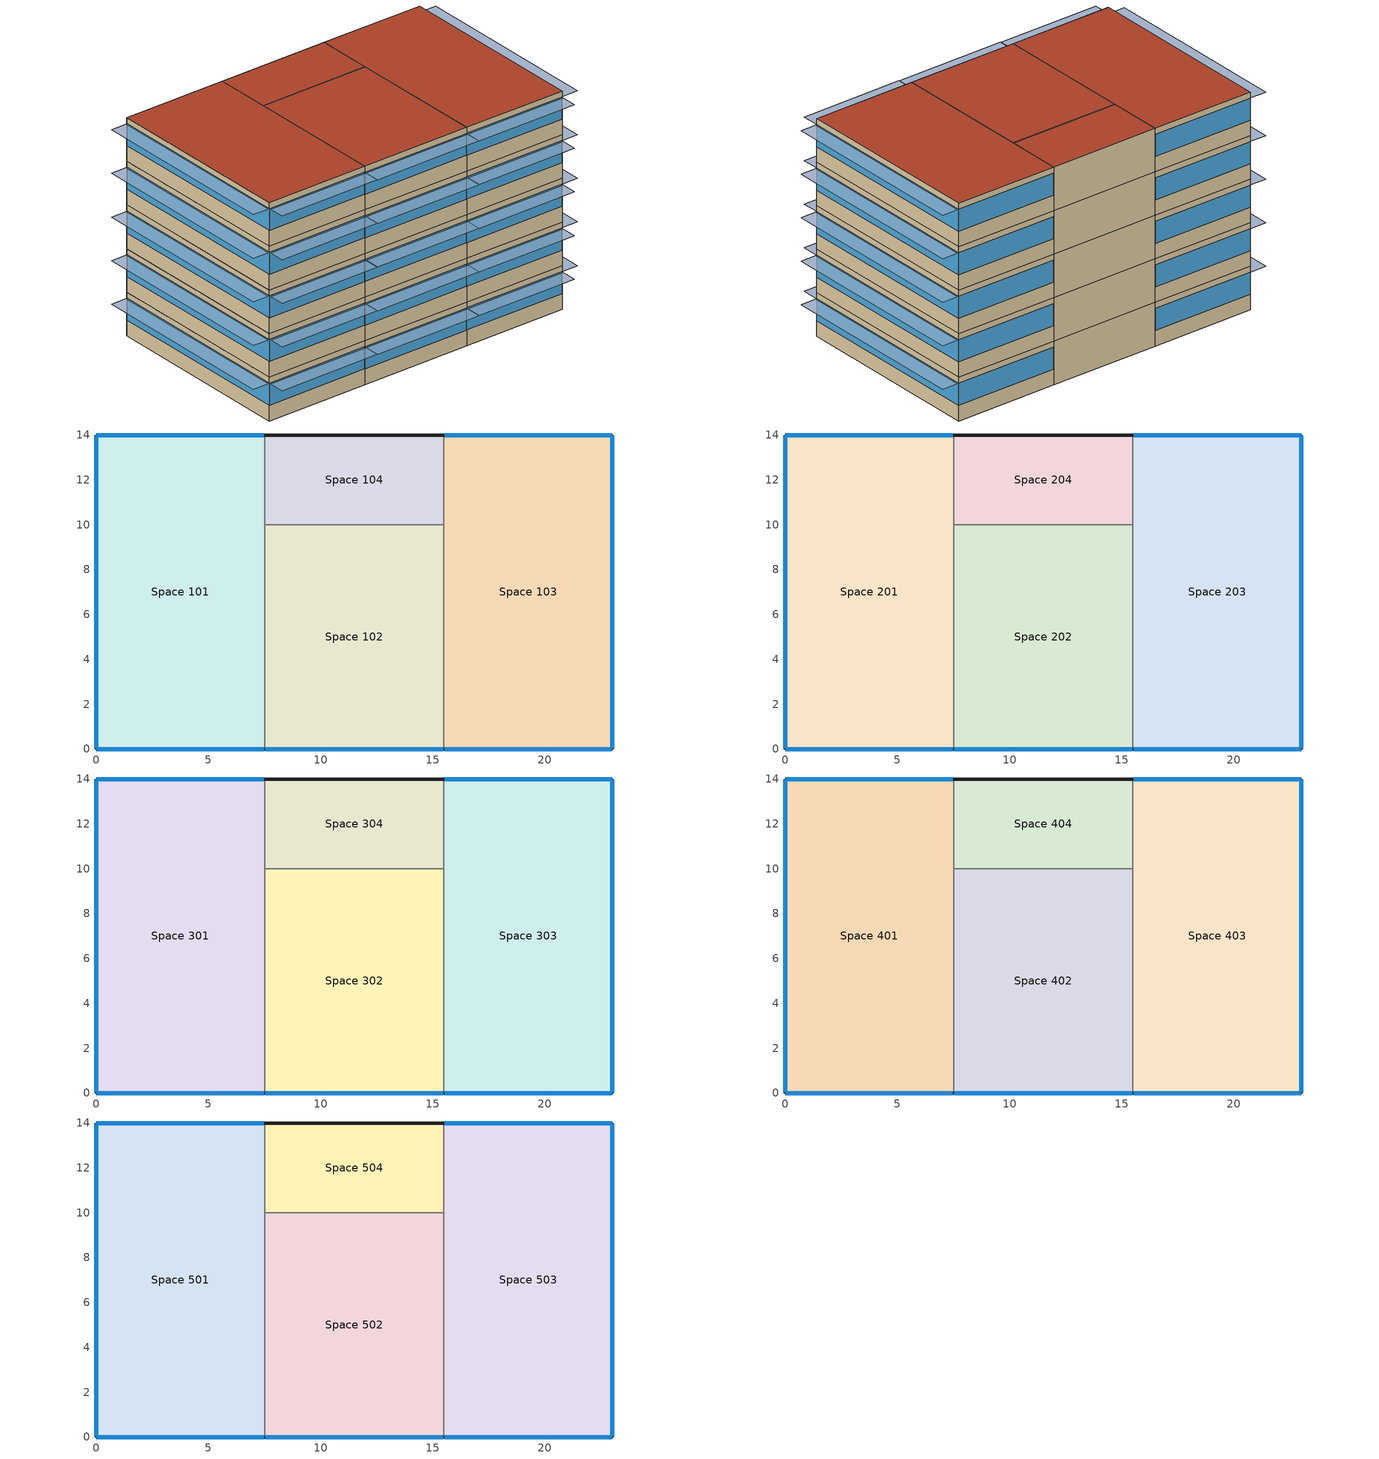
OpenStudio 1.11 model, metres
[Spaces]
Space 101
 floor ground: 7.5,14 7.5,0 0,0 0,14 z0
 wall outside: 7.5,14 0,14 0,0 7.5,0 z0:3.05
 wall to Space 104: 7.5,10 7.5,14 z0:3.05
 wall to Space 102: 7.5,0 7.5,10 z0:3.05
 window: 0,13.97 0,0.03 / 7.47,14 0.03,14 / 0.03,0 7.47,0 z1.1:2.63
Space 102
 floor ground: 15.5,10 15.5,0 7.5,0 7.5,10 z0
 wall outside: 7.5,0 15.5,0 z0:3.05
 wall to Space 104: 15.5,10 7.5,10 z0:3.05
 wall to Space 103: 15.5,0 15.5,10 z0:3.05
 window: 7.53,0 15.47,0 z1.1:2.63
Space 103
 floor ground: 23,14 23,0 15.5,0 15.5,14 z0
 wall outside: 15.5,0 23,0 23,14 15.5,14 z0:3.05
 wall to Space 104: 15.5,14 15.5,10 z0:3.05
 window: 23,0.03 23,13.97 / 15.53,0 22.97,0 / 22.97,14 15.53,14 z1.1:2.63
Space 104
 floor ground: 15.5,14 15.5,10 7.5,10 7.5,14 z0
 wall outside: 15.5,14 7.5,14 z0:3.05
Space 201
 floor to Space 101: 7.5,14 7.5,0 0,0 0,14 z3.05
 wall outside: 7.5,14 0,14 0,0 7.5,0 z3.05:6.1
 wall to Space 204: 7.5,10 7.5,14 z3.05:6.1
 wall to Space 202: 7.5,0 7.5,10 z3.05:6.1
 window: 0.03,0 7.47,0 / 7.47,14 0.03,14 / 0,13.97 0,0.03 z4.15:5.68
Space 202
 floor to Space 102: 15.5,10 15.5,0 7.5,0 7.5,10 z3.05
 wall outside: 7.5,0 15.5,0 z3.05:6.1
 wall to Space 204: 15.5,10 7.5,10 z3.05:6.1
 wall to Space 203: 15.5,0 15.5,10 z3.05:6.1
 window: 7.53,0 15.47,0 z4.15:5.68
Space 203
 floor to Space 103: 23,14 23,0 15.5,0 15.5,14 z3.05
 wall outside: 15.5,0 23,0 23,14 15.5,14 z3.05:6.1
 wall to Space 204: 15.5,14 15.5,10 z3.05:6.1
 window: 15.53,0 22.97,0 / 22.97,14 15.53,14 / 23,0.03 23,13.97 z4.15:5.68
Space 204
 floor to Space 104: 15.5,14 15.5,10 7.5,10 7.5,14 z3.05
 wall outside: 15.5,14 7.5,14 z3.05:6.1
Space 301
 floor to Space 201: 7.5,14 7.5,0 0,0 0,14 z6.1
 wall outside: 7.5,14 0,14 0,0 7.5,0 z6.1:9.14
 wall to Space 304: 7.5,10 7.5,14 z6.1:9.14
 wall to Space 302: 7.5,0 7.5,10 z6.1:9.14
 window: 7.47,14 0.03,14 / 0.03,0 7.47,0 / 0,13.97 0,0.03 z7.2:8.73
Space 302
 floor to Space 202: 15.5,10 15.5,0 7.5,0 7.5,10 z6.1
 wall outside: 7.5,0 15.5,0 z6.1:9.14
 wall to Space 304: 15.5,10 7.5,10 z6.1:9.14
 wall to Space 303: 15.5,0 15.5,10 z6.1:9.14
 window: 7.53,0 15.47,0 z7.2:8.73
Space 303
 floor to Space 203: 23,14 23,0 15.5,0 15.5,14 z6.1
 wall outside: 15.5,0 23,0 23,14 15.5,14 z6.1:9.14
 wall to Space 304: 15.5,14 15.5,10 z6.1:9.14
 window: 23,0.03 23,13.97 / 22.97,14 15.53,14 / 15.53,0 22.97,0 z7.2:8.73
Space 304
 floor to Space 204: 15.5,14 15.5,10 7.5,10 7.5,14 z6.1
 wall outside: 15.5,14 7.5,14 z6.1:9.14
Space 401
 floor to Space 301: 7.5,14 7.5,0 0,0 0,14 z9.14
 wall outside: 7.5,14 0,14 0,0 7.5,0 z9.14:12.19
 wall to Space 404: 7.5,10 7.5,14 z9.14:12.19
 wall to Space 402: 7.5,0 7.5,10 z9.14:12.19
 window: 0,13.97 0,0.03 z10.24:11.77; 0.03,0 7.47,0 / 7.47,14 0.03,14 z10.24:11.78
Space 402
 floor to Space 302: 15.5,10 15.5,0 7.5,0 7.5,10 z9.14
 wall outside: 7.5,0 15.5,0 z9.14:12.19
 wall to Space 404: 15.5,10 7.5,10 z9.14:12.19
 wall to Space 403: 15.5,0 15.5,10 z9.14:12.19
 window: 7.53,0 15.47,0 z10.24:11.78
Space 403
 floor to Space 303: 23,14 23,0 15.5,0 15.5,14 z9.14
 wall outside: 15.5,0 23,0 23,14 15.5,14 z9.14:12.19
 wall to Space 404: 15.5,14 15.5,10 z9.14:12.19
 window: 22.97,14 15.53,14 / 15.53,0 22.97,0 z10.24:11.78; 23,0.03 23,13.97 z10.24:11.77
Space 404
 floor to Space 304: 15.5,14 15.5,10 7.5,10 7.5,14 z9.14
 wall outside: 15.5,14 7.5,14 z9.14:12.19
Space 501
 floor to Space 401: 7.5,14 7.5,0 0,0 0,14 z12.19
 wall outside: 7.5,14 0,14 0,0 7.5,0 z12.19:15.24
 wall to Space 504: 7.5,10 7.5,14 z12.19:15.24
 wall to Space 502: 7.5,0 7.5,10 z12.19:15.24
 window: 0,13.97 0,0.03 z13.29:14.82; 7.47,14 0.03,14 / 0.03,0 7.47,0 z13.29:14.83
 roof outside: 7.5,0 7.5,14 0,14 0,0 z15.24
Space 502
 floor to Space 402: 15.5,10 15.5,0 7.5,0 7.5,10 z12.19
 wall outside: 7.5,0 15.5,0 z12.19:15.24
 wall to Space 504: 15.5,10 7.5,10 z12.19:15.24
 wall to Space 503: 15.5,0 15.5,10 z12.19:15.24
 window: 7.53,0 15.47,0 z13.29:14.83
 roof outside: 15.5,0 15.5,10 7.5,10 7.5,0 z15.24
Space 503
 floor to Space 403: 23,14 23,0 15.5,0 15.5,14 z12.19
 wall outside: 15.5,0 23,0 23,14 15.5,14 z12.19:15.24
 wall to Space 504: 15.5,14 15.5,10 z12.19:15.24
 window: 23,0.03 23,13.97 z13.29:14.82; 22.97,14 15.53,14 / 15.53,0 22.97,0 z13.29:14.83
 roof outside: 23,0 23,14 15.5,14 15.5,0 z15.24
Space 504
 floor to Space 404: 15.5,14 15.5,10 7.5,10 7.5,14 z12.19
 wall outside: 15.5,14 7.5,14 z12.19:15.24
 roof outside: 15.5,10 15.5,14 7.5,14 7.5,10 z15.24
shading: 15.47,-1.23 15.47,0 7.53,0 7.53,-1.23 z8.73; 7.47,-1.23 7.47,0 0.03,0 0.03,-1.23 z11.78; 22.97,-1.23 22.97,0 15.53,0 15.53,-1.23 z2.63; 15.47,-1.23 15.47,0 7.53,0 7.53,-1.23 z14.83; 24.22,0.03 24.22,13.97 23,13.97 23,0.03 z8.73; 22.97,-1.23 22.97,0 15.53,0 15.53,-1.23 z5.68; 15.47,-1.23 15.47,0 7.53,0 7.53,-1.23 z2.63; 7.47,-1.23 7.47,0 0.03,0 0.03,-1.23 z8.73; 0,0.03 0,13.97 -1.22,13.97 -1.22,0.03 z11.77; 7.47,-1.23 7.47,0 0.03,0 0.03,-1.23 z2.63; 22.97,-1.23 22.97,0 15.53,0 15.53,-1.23 z11.78; 24.22,0.03 24.22,13.97 23,13.97 23,0.03 z2.63; 7.47,-1.23 7.47,0 0.03,0 0.03,-1.23 z5.68; 22.97,-1.23 22.97,0 15.53,0 15.53,-1.23 z8.73; 24.22,0.03 24.22,13.97 23,13.97 23,0.03 z11.77; 0,0.03 0,13.97 -1.22,13.97 -1.22,0.03 z8.73; 0,0.03 0,13.97 -1.22,13.97 -1.22,0.03 z2.63; 24.22,0.03 24.22,13.97 23,13.97 23,0.03 z5.68; 7.47,-1.23 7.47,0 0.03,0 0.03,-1.23 z14.83; 22.97,-1.23 22.97,0 15.53,0 15.53,-1.23 z14.83; 15.47,-1.23 15.47,0 7.53,0 7.53,-1.23 z11.78; 0,0.03 0,13.97 -1.22,13.97 -1.22,0.03 z5.68; 24.22,0.03 24.22,13.97 23,13.97 23,0.03 z14.82; 15.47,-1.23 15.47,0 7.53,0 7.53,-1.23 z5.68; 0,0.03 0,13.97 -1.22,13.97 -1.22,0.03 z14.82
[Building]
Building 1: Space Type=189.1-2009 - Office - OpenOffice - CZ4-8; Default Construction Set=189.1-2009 - CZ5 - Office
[Site]
SINGAPORE: Latitude {deg}=1.37; Longitude {deg}=103.98; Time Zone {hr}=8; Elevation {m}=16
[ClimateZones]
Climate Zone Institution Name 1=ASHRAE; Climate Zone Document Name 1=ANSI/ASHRAE Standard 169; Climate Zone Document Year 1=2006; Climate Zone Institution Name 2=CEC; Climate Zone Document Name 2=California Climate Zone Descriptions; Climate Zone Document Year 2=1995
[SizingPeriod:DesignDay] Sky Clearness=0; Rain Indicator=0; Snow Indicator=0; Day of Month=21; Daylight Saving Time Indicator=0; Dry-Bulb Temperature Range Modifier Type=DefaultMultipliers
Name | Maximum Dry-Bulb Temperature {C} | Daily Dry-Bulb Temperature Range {deltaC} | Humidity Indicating Conditions at Maximum Dry-Bulb | Barometric Pressure {Pa} | Wind Speed {m/s} | Wind Direction {deg} | Month | Day Type | Humidity Indicating Type | Solar Model Indicator | ASHRAE Taub | ASHRAE Taud
Beijing Ann Clg .4% Condns DP=>MDB | 28.9 | 8.9 | 26.1 | 100950 | 3.4 | 180 | 7 | SummerDesignDay | Dewpoint | ASHRAETau | 0.747 | 1.448
Beijing Ann Hum_n 99.6% Condns DP=>MCDB | -4 | 0 | -30.1 | 100950 | 2.2 | 340 | 1 | WinterDesignDay | Dewpoint | ASHRAEClearSky
Beijing Ann Clg .4% Condns WB=>MDB | 30.5 | 8.9 | 27 | 100950 | 3.4 | 180 | 7 | SummerDesignDay | Wetbulb | ASHRAETau | 0.747 | 1.448
Beijing Ann Htg 99.6% Condns DB | -10.8 | 0 | -10.8 | 100950 | 2.2 | 340 | 1 | WinterDesignDay | Wetbulb | ASHRAEClearSky
Beijing Ann Clg .4% Condns Enth=>MDB | 30.1 | 8.9 | 86200 | 100950 | 3.4 | 180 | 7 | SummerDesignDay | Enthalpy | ASHRAETau | 0.747 | 1.448
Beijing Ann Clg .4% Condns DB=>MWB | 34.9 | 8.9 | 22.2 | 100950 | 3.4 | 180 | 7 | SummerDesignDay | Wetbulb | ASHRAETau | 0.747 | 1.448
Beijing Ann Htg Wind 99.6% Condns WS=>MCDB | -1.6 | 0 | -1.6 | 100950 | 12 | 340 | 1 | WinterDesignDay | Wetbulb | ASHRAEClearSky
OSLO/FORNEBU Ann Htg Wind 99.6% Condns WS=>MCDB | 5.4 | 0 | 5.4 | 101121 | 10.6 | 0 | 1 | WinterDesignDay | Wetbulb | ASHRAEClearSky
OSLO/FORNEBU Ann Htg 99.6% Condns DB | -17.2 | 0 | -17.2 | 101121 | 0.8 | 0 | 1 | WinterDesignDay | Wetbulb | ASHRAEClearSky
OSLO/FORNEBU Ann Clg .4% Condns Enth=>MDB | 23.7 | 8.8 | 54500 | 101121 | 3.2 | 170 | 7 | SummerDesignDay | Enthalpy | ASHRAETau | 0.402 | 2.166
OSLO/FORNEBU Ann Hum_n 99.6% Condns DP=>MCDB | -16 | 0 | -19.9 | 101121 | 0.8 | 0 | 1 | WinterDesignDay | Dewpoint | ASHRAEClearSky
OSLO/FORNEBU Ann Clg .4% Condns DB=>MWB | 26.8 | 8.8 | 17.8 | 101121 | 3.2 | 170 | 7 | SummerDesignDay | Wetbulb | ASHRAETau | 0.402 | 2.166
OSLO/FORNEBU Ann Clg .4% Condns WB=>MDB | 24.1 | 8.8 | 19.2 | 101121 | 3.2 | 170 | 7 | SummerDesignDay | Wetbulb | ASHRAETau | 0.402 | 2.166
OSLO/FORNEBU Ann Clg .4% Condns DP=>MDB | 20.6 | 8.8 | 17.7 | 101121 | 3.2 | 170 | 7 | SummerDesignDay | Dewpoint | ASHRAETau | 0.402 | 2.166
SINGAPORE Ann Clg .4% Condns DB=>MWB | 33.2 | 5.5 | 26.4 | 101133 | 4.1 | 30 | 6 | SummerDesignDay | Wetbulb | ASHRAETau | 0.494 | 2.03
SINGAPORE Ann Clg .4% Condns WB=>MDB | 30.7 | 5.5 | 27.7 | 101133 | 4.1 | 30 | 6 | SummerDesignDay | Wetbulb | ASHRAETau | 0.494 | 2.03
SINGAPORE Ann Clg .4% Condns Enth=>MDB | 30.9 | 5.5 | 88500 | 101133 | 4.1 | 30 | 6 | SummerDesignDay | Enthalpy | ASHRAETau | 0.494 | 2.03
SINGAPORE Ann Hum_n 99.6% Condns DP=>MCDB | 28.4 | 0 | 20.9 | 101133 | 2 | 320 | 12 | WinterDesignDay | Dewpoint | ASHRAEClearSky
SINGAPORE Ann Htg Wind 99.6% Condns WS=>MCDB | 28 | 0 | 28 | 101133 | 8.3 | 320 | 12 | WinterDesignDay | Wetbulb | ASHRAEClearSky
SINGAPORE Ann Htg 99.6% Condns DB | 23 | 0 | 23 | 101133 | 2 | 320 | 12 | WinterDesignDay | Wetbulb | ASHRAEClearSky
SINGAPORE Ann Clg .4% Condns DP=>MDB | 29.5 | 5.5 | 27 | 101133 | 4.1 | 30 | 6 | SummerDesignDay | Dewpoint | ASHRAETau | 0.494 | 2.03
[DefaultConstructionSet] Interior Partition Construction=Interior Partition
Name | Default Exterior Surface Constructions | Default Interior Surface Constructions | Default Ground Contact Surface Constructions | Default Exterior SubSurface Constructions | Default Interior SubSurface Constructions
189.1-2009 - CZ1 - Office | Default Surface Constructions 1 | Default Surface Constructions 2 | Default Surface Constructions 3 | Default Sub Surface Constructions 1 | Default Sub Surface Constructions 2
189.1-2009 - CZ5 - Office | Default Surface Constructions 13 | Default Surface Constructions 14 | Default Surface Constructions 15 | Default Sub Surface Constructions 9 | Default Sub Surface Constructions 10
[DefaultSurfaceConstructions]
Name | Floor Construction | Wall Construction | Roof Ceiling Construction
Default Surface Constructions 1 | ExtSlabCarpet 4in ClimateZone 1-8 | MyModified_Wall_03 | ASHRAE 189.1-2009 ExtRoof IEAD ClimateZone 1
Default Surface Constructions 2; Default Surface Constructions 14 | Interior Floor | Interior Wall | Interior Ceiling
Default Surface Constructions 3; Default Surface Constructions 15 | ExtSlabCarpet 4in ClimateZone 1-8 | ExtSlabCarpet 4in ClimateZone 1-8 | ExtSlabCarpet 4in ClimateZone 1-8
Default Surface Constructions 13 | ExtSlabCarpet 4in ClimateZone 1-8 | ASHRAE 189.1-2009 ExtWall Mass ClimateZone 5 | ASHRAE 189.1-2009 ExtRoof IEAD ClimateZone 2-5
[Construction]
ExtSlabCarpet 4in ClimateZone 1-8: MAT-CC05 4 HW CONCRETE, CP02 CARPET PAD
ASHRAE 189.1-2009 ExtRoof IEAD ClimateZone 1: Roof Membrane, Roof Insulation [18], Metal Decking
Interior Floor: F16 Acoustic tile, F05 Ceiling air space resistance, M11 100mm lightweight concrete
Interior Wall: G01a 19mm gypsum board, F04 Wall air space resistance, G01a 19mm gypsum board
Interior Ceiling: M11 100mm lightweight concrete, F05 Ceiling air space resistance, F16 Acoustic tile
ASHRAE 189.1-2009 ExtWindow ClimateZone 1: Theoretical Glass [167]
Exterior Door: F08 Metal surface, I01 25mm insulation board
Interior Window: Clear 3mm
Interior Door; Interior Partition: G05 25mm wood
ASHRAE 189.1-2009 ExtRoof IEAD ClimateZone 2-5: Roof Membrane, Roof Insulation [21], Metal Decking
ASHRAE 189.1-2009 ExtWindow ClimateZone 4-5: Theoretical Glass [207]
ASHRAE 189.1-2009 ExtWall Mass ClimateZone 5: 1IN Stucco, 8IN Concrete HW, Wall Insulation [40], 1/2IN Gypsum
MyModified_Wall_03: F08 Metal surface, 8IN Concrete HW, 1/2IN Gypsum
[Material] Thermal Absorptance=0.9
Name | Roughness | Thickness {m} | Conductivity {W/m-K} | Density {kg/m3} | Specific Heat {J/kg-K} | Solar Absorptance | Visible Absorptance
MAT-CC05 4 HW CONCRETE | Rough | 0.1016 | 1.311 | 2240 | 836.8 | 0.85 | 0.85
1IN Stucco | Smooth | 0.0253 | 0.6918 | 1858 | 837 | 0.92 | 0.92
8IN Concrete HW | MediumRough | 0.2033 | 1.7296 | 2243 | 837 | 0.65 | 0.65
1/2IN Gypsum | Smooth | 0.0127 | 0.16 | 784.9 | 830 | 0.4 | 0.4
Roof Membrane | VeryRough | 0.0095 | 0.16 | 1121.29 | 1460 | 0.7 | 0.7
Roof Insulation [18] | MediumRough | 0.1693 | 0.049 | 265 | 836.8 | 0.7 | 0.7
Metal Decking | MediumSmooth | 0.0015 | 45.006 | 7680 | 418.4 | 0.6 | 0.6
F16 Acoustic tile | MediumSmooth | 0.0191 | 0.06 | 368 | 590 | 0.3 | 0.3
M11 100mm lightweight concrete | MediumRough | 0.1016 | 0.53 | 1280 | 840 | 0.5 | 0.5
G01a 19mm gypsum board | MediumSmooth | 0.019 | 0.16 | 800 | 1090 | 0.4 | 0.4
F08 Metal surface | Smooth | 0.0008 | 45.28 | 7824 | 500 | 0.7 | 0.7
I01 25mm insulation board | MediumRough | 0.0254 | 0.03 | 43 | 1210 | 0.6 | 0.6
G05 25mm wood | MediumSmooth | 0.0254 | 0.15 | 608 | 1630 | 0.5 | 0.5
Roof Insulation [21] | MediumRough | 0.2105 | 0.049 | 265 | 836.8 | 0.7 | 0.7
Wall Insulation [40] | MediumRough | 0.0794 | 0.0432 | 91 | 837 | 0.5 | 0.5
[Material:NoMass]
CP02 CARPET PAD: Roughness=Smooth; Thermal Resistance {m2-K/W}=0.1; Thermal Absorptance=0.9; Solar Absorptance=0.8; Visible Absorptance=0.8
[Material:AirGap]
Name | Thermal Resistance {m2-K/W}
F05 Ceiling air space resistance | 0.18
F04 Wall air space resistance | 0.15
[DefaultSubSurfaceConstructions]
Name | Fixed Window Construction | Operable Window Construction | Door Construction | Tubular Daylight Dome Construction | Tubular Daylight Diffuser Construction
Default Sub Surface Constructions 1 | ASHRAE 189.1-2009 ExtWindow ClimateZone 1 | ASHRAE 189.1-2009 ExtWindow ClimateZone 1 | Exterior Door | Interior Window | Interior Window
Default Sub Surface Constructions 2; Default Sub Surface Constructions 10 | Interior Window | Interior Window | Interior Door
Default Sub Surface Constructions 9 | ASHRAE 189.1-2009 ExtWindow ClimateZone 4-5 | ASHRAE 189.1-2009 ExtWindow ClimateZone 4-5 | Exterior Door | Interior Window | Interior Window
[WindowMaterial:Glazing] Optical Data Type=SpectralAverage; Thickness {m}=0.003; Back Side Solar Reflectance at Normal Incidence=0; Back Side Visible Reflectance at Normal Incidence=0; Infrared Transmittance at Normal Incidence=0; Dirt Correction Factor for Solar and Visible Transmittance=1; Solar Diffusing=No
Name | Solar Transmittance at Normal Incidence | Front Side Solar Reflectance at Normal Incidence | Visible Transmittance at Normal Incidence | Front Side Visible Reflectance at Normal Incidence | Front Side Infrared Hemispherical Emissivity | Back Side Infrared Hemispherical Emissivity | Conductivity {W/m-K}
Theoretical Glass [167] | 0.2374 | 0.7126 | 0.2512 | 0.6988 | 0.985 | 0.985 | 2.1073
Clear 3mm | 0.837 | 0.075 | 0.898 | 0.081 | 0.84 | 0.84 | 0.9
Theoretical Glass [207] | 0.3311 | 0.6189 | 0.44 | 0.51 | 0.9 | 0.9 | 0.0133
[SpaceType] Standards Building Type=Office
Name | Default Schedule Set | Design Specification Outdoor Air Object | Standards Space Type
189.1-2009 - Office - BreakRoom - CZ1-3 | 189.1-2009 - Office - BreakRoom - CZ1-3 Schedule Set | 189.1-2009 - Office - BreakRoom - CZ1-3 Ventilation | BreakRoom
189.1-2009 - Office - OpenOffice - CZ1-3 | 189.1-2009 - Office - OpenOffice - CZ1-3 Schedule Set | 189.1-2009 - Office - OpenOffice - CZ1-3 Ventilation | OpenOffice
189.1-2009 - Office - OpenOffice - CZ4-8 | 189.1-2009 - Office - OpenOffice - CZ4-8 Schedule Set | 189.1-2009 - Office - OpenOffice - CZ4-8 Ventilation | OpenOffice
[DefaultScheduleSet] People Activity Level Schedule=Office Activity; Lighting Schedule=Office Bldg Light; Electric Equipment Schedule=Office Bldg Equip; Infiltration Schedule=Office Infil Quarter On
Name | Number of People Schedule
189.1-2009 - Office - BreakRoom - CZ1-3 Schedule Set | Office Misc Occ
189.1-2009 - Office - OpenOffice - CZ1-3 Schedule Set; 189.1-2009 - Office - OpenOffice - CZ4-8 Schedule Set | Office Work Occ
[Lights:Definition] Design Level Calculation Method=Watts/Area
Name | Watts per Space Floor Area {W/m2}
189.1-2009 - Office - BreakRoom - CZ1-3 Lights Definition | 11.625
189.1-2009 - Office - OpenOffice - CZ1-3 Lights Definition; 189.1-2009 - Office - OpenOffice - CZ4-8 Lights Definition | 10.6563
[Lights]
Name | Lights Definition | Space or SpaceType
189.1-2009 - Office - BreakRoom - CZ1-3 Lights | 189.1-2009 - Office - BreakRoom - CZ1-3 Lights Definition | 189.1-2009 - Office - BreakRoom - CZ1-3
189.1-2009 - Office - OpenOffice - CZ1-3 Lights | 189.1-2009 - Office - OpenOffice - CZ1-3 Lights Definition | 189.1-2009 - Office - OpenOffice - CZ1-3
189.1-2009 - Office - OpenOffice - CZ4-8 Lights | 189.1-2009 - Office - OpenOffice - CZ4-8 Lights Definition | 189.1-2009 - Office - OpenOffice - CZ4-8
[DesignSpecification:OutdoorAir] Outdoor Air Method=Sum
Name | Outdoor Air Flow per Person {m3/s-person}
189.1-2009 - Office - BreakRoom - CZ1-3 Ventilation | 0.00707921
189.1-2009 - Office - OpenOffice - CZ1-3 Ventilation; 189.1-2009 - Office - OpenOffice - CZ4-8 Ventilation | 0.00943895
[People:Definition] Number of People Calculation Method=People/Area; Fraction Radiant=0.3
Name | People per Space Floor Area {person/m2}
189.1-2009 - Office - BreakRoom - CZ1-3 People Definition | 0.538196
189.1-2009 - Office - OpenOffice - CZ1-3 People Definition; 189.1-2009 - Office - OpenOffice - CZ4-8 People Definition | 0.0565105
[People]
Name | People Definition | Space or SpaceType
189.1-2009 - Office - BreakRoom - CZ1-3 People | 189.1-2009 - Office - BreakRoom - CZ1-3 People Definition | 189.1-2009 - Office - BreakRoom - CZ1-3
189.1-2009 - Office - OpenOffice - CZ1-3 People | 189.1-2009 - Office - OpenOffice - CZ1-3 People Definition | 189.1-2009 - Office - OpenOffice - CZ1-3
189.1-2009 - Office - OpenOffice - CZ4-8 People | 189.1-2009 - Office - OpenOffice - CZ4-8 People Definition | 189.1-2009 - Office - OpenOffice - CZ4-8
[SpaceInfiltration:DesignFlowRate] Design Flow Rate Calculation Method=Flow/ExteriorArea
Name | Space or SpaceType | Flow per Exterior Surface Area {m3/s-m2}
189.1-2009 - Office - BreakRoom - CZ1-3 Infiltration | 189.1-2009 - Office - BreakRoom - CZ1-3 | 0.00030226
189.1-2009 - Office - OpenOffice - CZ1-3 Infiltration | 189.1-2009 - Office - OpenOffice - CZ1-3 | 0.00030226
189.1-2009 - Office - OpenOffice - CZ4-8 Infiltration | 189.1-2009 - Office - OpenOffice - CZ4-8 | 0.000226568
[ElectricEquipment:Definition] Design Level Calculation Method=Watts/Area
Name | Watts per Space Floor Area {W/m2}
189.1-2009 - Office - BreakRoom - CZ1-3 Electric Equipment Definition | 48.007
189.1-2009 - Office - OpenOffice - CZ1-3 Electric Equipment Definition; 189.1-2009 - Office - OpenOffice - CZ4-8 Electric Equipment Definition | 7.64238
[ElectricEquipment]
Name | Electric Equipment Definition | Space or SpaceType
189.1-2009 - Office - BreakRoom - CZ1-3 Electric Equipment | 189.1-2009 - Office - BreakRoom - CZ1-3 Electric Equipment Definition | 189.1-2009 - Office - BreakRoom - CZ1-3
189.1-2009 - Office - OpenOffice - CZ1-3 Electric Equipment | 189.1-2009 - Office - OpenOffice - CZ1-3 Electric Equipment Definition | 189.1-2009 - Office - OpenOffice - CZ1-3
189.1-2009 - Office - OpenOffice - CZ4-8 Electric Equipment | 189.1-2009 - Office - OpenOffice - CZ4-8 Electric Equipment Definition | 189.1-2009 - Office - OpenOffice - CZ4-8
[ThermostatSetpoint:DualSetpoint] Heating Setpoint Temperature Schedule=Medium Office HtgSetp; Cooling Setpoint Temperature Schedule=Medium Office ClgSetp
Thermal Zone 1 Thermostat; Thermal Zone 2 Thermostat
[BuildingStory] Nominal Floor to Floor Height {m}=3.048
Name | Nominal Z Coordinate {m}
Building Story 1 | 0
Building Story 2 | 3.048
Building Story 3 | 6.096
Building Story 4 | 9.144
Building Story 5 | 12.192
[Space] Default Construction Set=189.1-2009 - CZ1 - Office; Building Story=Building Story 1
Name | Space Type | Thermal Zone
Space 101; Space 102; Space 103; Space 201; Space 202; Space 203; Space 301; Space 302; Space 303; Space 401; Space 402; Space 403; Space 501; Space 502; Space 503 | 189.1-2009 - Office - OpenOffice - CZ1-3 | Thermal Zone 1
Space 104; Space 204; Space 304; Space 404; Space 504 | 189.1-2009 - Office - BreakRoom - CZ1-3 | Thermal Zone 2
[ThermalZone] Use Ideal Air Loads=Yes
Name | Thermostat
Thermal Zone 1 | Thermal Zone 1 Thermostat
Thermal Zone 2 | Thermal Zone 2 Thermostat
[Sizing:Zone] Zone Cooling Design Supply Air Temperature Input Method=SupplyAirTemperature; Zone Cooling Design Supply Air Temperature {C}=14; Zone Cooling Design Supply Air Temperature Difference {deltaC}=11.11; Zone Heating Design Supply Air Temperature Input Method=SupplyAirTemperature; Zone Heating Design Supply Air Temperature {C}=40; Zone Heating Design Supply Air Temperature Difference {deltaC}=11.11; Zone Cooling Design Supply Air Humidity Ratio {kg-H2O/kg-air}=0.0085; Zone Heating Design Supply Air Humidity Ratio {kg-H2O/kg-air}=0.008; Cooling Design Air Flow Method=DesignDay; Heating Design Air Flow Method=DesignDay; Account for Dedicated Outdoor Air System=No; Dedicated Outdoor Air System Control Strategy=NeutralSupplyAir; Dedicated Outdoor Air Low Setpoint Temperature for Design {C}=autosize; Dedicated Outdoor Air High Setpoint Temperature for Design {C}=autosize
Thermal Zone 1; Thermal Zone 2
[Schedule:Ruleset]
Name | Default Day Schedule | Summer Design Day Schedule | Winter Design Day Schedule
Office Bldg Light | Office Bldg Light Default Schedule | Office Bldg Light Summer Design Day | Office Bldg Light Winter Design Day
Office Misc Occ | Office Bldg Occ Default Schedule 1 | Office Bldg Occ Summer Design Day 1 | Office Bldg Occ Winter Design Day 1
Office Activity | Office Activity Default Schedule | Office Activity Summer Design Day | Office Activity Winter Design Day
Office Infil Quarter On | Office Infil Quarter On Default Schedule | Office Infil Quarter On Summer Design Day | Office Infil Quarter On Winter Design Day
Office Bldg Equip | Office Bldg Equip Default Schedule | Office Bldg Equip Summer Design Day | Office Bldg Equip Winter Design Day
Medium Office HtgSetp | Medium Office HtgSetp Default Schedule | Medium Office HtgSetp Summer Design Day | Medium Office HtgSetp Winter Design Day
Medium Office ClgSetp | Medium Office ClgSetp Default Schedule | Medium Office ClgSetp Summer Design Day | Medium Office ClgSetp Winter Design Day
Office Work Occ | Office Bldg Occ Default Schedule | Office Bldg Occ Summer Design Day | Office Bldg Occ Winter Design Day
[Schedule:Day]
Office Bldg Light Default Schedule: 5, 0, 0.05, 7, 0, 0.1, 8, 0, 0.3, 17, 0, 0.9, 18, 0, 0.7, 20, 0, 0.5, 22, 0, 0.3, 23, 0, 0.1, 24, 0, 0.05
Office Bldg Light Summer Design Day; Office Infil Quarter On Rule 1 Day Schedule; Office Bldg Equip Summer Design Day: 24, 0, 1
Office Bldg Light Winter Design Day; Office Bldg Occ Winter Design Day 1; Office Bldg Occ Rule 1 Day Schedule 1; Office Bldg Equip Winter Design Day; Office Bldg Occ Winter Design Day; Office Bldg Occ Rule 1 Day Schedule: 24, 0, 0
Office Bldg Light Rule 1 Day Schedule: 24, 0, 0.05
Office Bldg Light Rule 2 Day Schedule: 6, 0, 0.05, 8, 0, 0.1, 14, 0, 0.5, 17, 0, 0.15, 24, 0, 0.05
Office Bldg Occ Default Schedule 1: 6, 0, 0, 7, 0, 0.1, 8, 0, 0.2, 20, 0, 0.4, 22, 0, 0.1, 24, 0, 0.05
Office Bldg Occ Summer Design Day 1; Office Bldg Occ Summer Design Day: 6, 0, 0, 22, 0, 1, 24, 0, 0.05
Office Bldg Occ Rule 2 Day Schedule 1: 6, 0, 0, 8, 0, 0.1, 14, 0, 0.25, 17, 0, 0.1, 24, 0, 0
Office Activity Default Schedule; Office Activity Summer Design Day; Office Activity Winter Design Day: 24, 0, 132
Office Infil Quarter On Default Schedule; Office Infil Quarter On Summer Design Day: 6, 0, 1, 22, 0, 0.25, 24, 0, 1
Office Infil Quarter On Winter Design Day; Office Infil Quarter On Rule 2 Day Schedule: 6, 0, 1, 18, 0, 0.25, 24, 0, 1
Office Bldg Equip Default Schedule: 8, 0, 0.4, 12, 0, 0.9, 13, 0, 0.8, 17, 0, 0.9, 18, 0, 0.8, 20, 0, 0.6, 22, 0, 0.5, 24, 0, 0.4
Office Bldg Equip Rule 1 Day Schedule: 24, 0, 0.3
Office Bldg Equip Rule 2 Day Schedule: 6, 0, 0.3, 8, 0, 0.4, 14, 0, 0.5, 17, 0, 0.35, 24, 0, 0.3
Medium Office HtgSetp Default Schedule: 6, 0, 15.6, 22, 0, 21, 24, 0, 15.6
Medium Office HtgSetp Summer Design Day; Medium Office HtgSetp Rule 1 Day Schedule: 24, 0, 15.6
Medium Office HtgSetp Winter Design Day: 24, 0, 21
Medium Office HtgSetp Rule 2 Day Schedule: 6, 0, 15.6, 18, 0, 21, 24, 0, 15.6
Medium Office ClgSetp Default Schedule; Medium Office ClgSetp Summer Design Day: 6, 0, 26.7, 22, 0, 24, 24, 0, 26.7
Medium Office ClgSetp Winter Design Day; Medium Office ClgSetp Rule 1 Day Schedule: 24, 0, 26.7
Medium Office ClgSetp Rule 2 Day Schedule: 6, 0, 26.7, 18, 0, 24, 24, 0, 26.7
Office Bldg Occ Default Schedule: 6, 0, 0, 7, 0, 0.1, 8, 0, 0.2, 12, 0, 0.85, 13, 0, 0.5, 17, 0, 0.85, 18, 0, 0.7, 20, 0, 0.4, 22, 0, 0.1, 24, 0, 0.05
Office Bldg Occ Rule 2 Day Schedule: 6, 0, 0, 8, 0, 0.1, 14, 0, 0.4, 17, 0, 0.1, 24, 0, 0
[Schedule:Rule] Apply Monday=No; Apply Tuesday=No; Apply Wednesday=No; Apply Thursday=No; Apply Friday=No; Date Specification Type=DateRange; Start Month=1; Start Day=1; End Month=12; End Day=31
Name | Schedule Ruleset | Rule Order | Day Schedule | Apply Sunday | Apply Saturday
Office Bldg Light Rule 1 | Office Bldg Light | 0 | Office Bldg Light Rule 1 Day Schedule | Yes | No
Office Bldg Light Rule 2 | Office Bldg Light | 1 | Office Bldg Light Rule 2 Day Schedule | No | Yes
Office Misc Occ Rule 1 | Office Misc Occ | 0 | Office Bldg Occ Rule 1 Day Schedule 1 | Yes | No
Office Misc Occ Rule 2 | Office Misc Occ | 1 | Office Bldg Occ Rule 2 Day Schedule 1 | No | Yes
Office Infil Quarter On Rule 1 | Office Infil Quarter On | 0 | Office Infil Quarter On Rule 1 Day Schedule | Yes | No
Office Infil Quarter On Rule 2 | Office Infil Quarter On | 1 | Office Infil Quarter On Rule 2 Day Schedule | No | Yes
Office Bldg Equip Rule 1 | Office Bldg Equip | 0 | Office Bldg Equip Rule 1 Day Schedule | Yes | No
Office Bldg Equip Rule 2 | Office Bldg Equip | 1 | Office Bldg Equip Rule 2 Day Schedule | No | Yes
Medium Office HtgSetp Rule 1 | Medium Office HtgSetp | 0 | Medium Office HtgSetp Rule 1 Day Schedule | Yes | No
Medium Office HtgSetp Rule 2 | Medium Office HtgSetp | 1 | Medium Office HtgSetp Rule 2 Day Schedule | No | Yes
Medium Office ClgSetp Rule 1 | Medium Office ClgSetp | 0 | Medium Office ClgSetp Rule 1 Day Schedule | Yes | No
Medium Office ClgSetp Rule 2 | Medium Office ClgSetp | 1 | Medium Office ClgSetp Rule 2 Day Schedule | No | Yes
Office Work Occ Rule 1 | Office Work Occ | 0 | Office Bldg Occ Rule 1 Day Schedule | Yes | No
Office Work Occ Rule 2 | Office Work Occ | 1 | Office Bldg Occ Rule 2 Day Schedule | No | Yes
